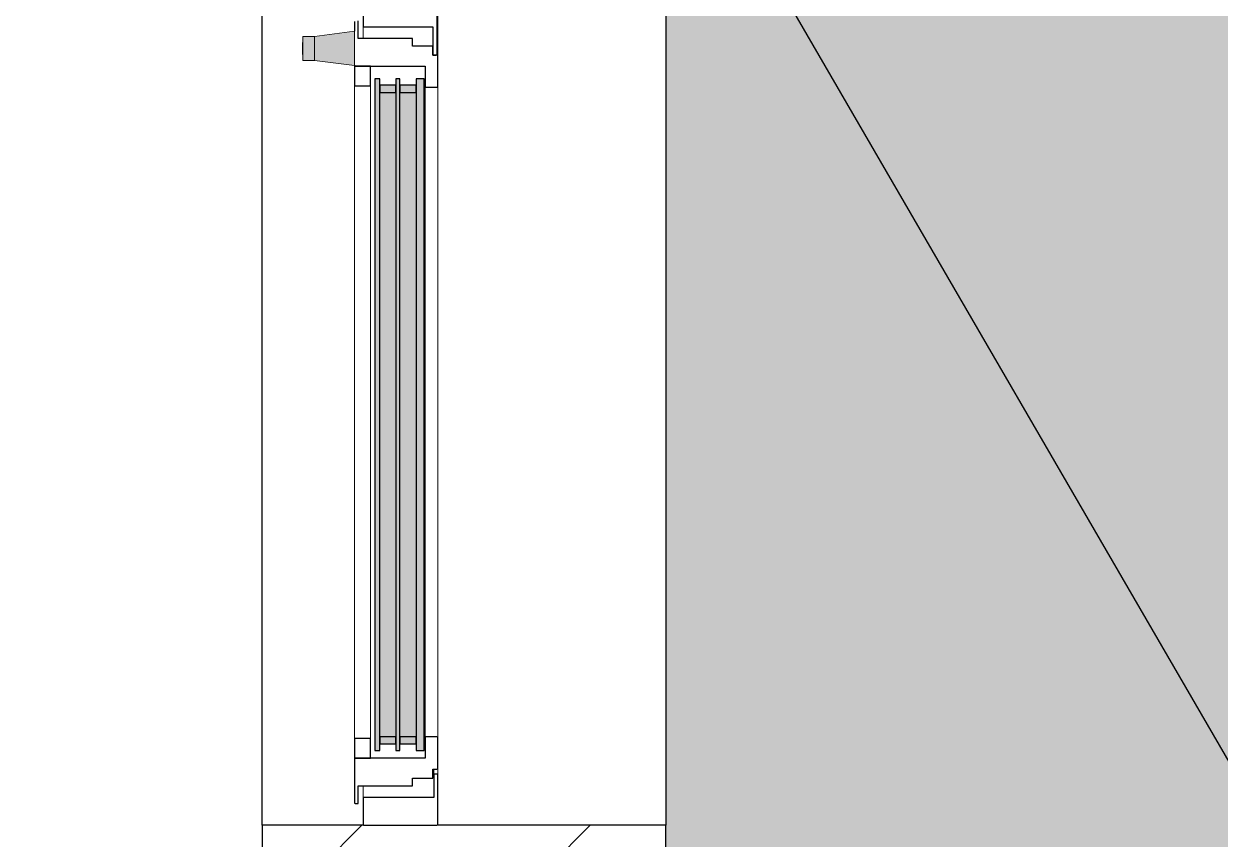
# Model space of a CAD drawing. Header units: millimetres. Extents: x 1680 to 166026, y 35966 to 91121.
# Drawn here: x 96272 to 97458, y 57595 to 58403 of the extents above; entities that cross this region are included whole.
import ezdxf

# ---------------------------------------------------------------- set-up
doc = ezdxf.new("R2010")
doc.units = ezdxf.units.MM
for name, color, linetype, lineweight in [('A-AREA-PATT', 32, 'Continuous', 18), ('A-GLAZ', 151, 'Continuous', 18), ('A-WALL', 255, 'Continuous', 18), ('A-WALL-PATT', 111, 'Continuous', 50)]:
    doc.layers.add(name, color=color, linetype=linetype, lineweight=lineweight)

# ---------------------------------------------------------------- blocks, each defined once
blk = doc.blocks.new('Windows_Opening-Hinge_Strugal_S74RP_Two-Leaf_Fixed-Top_INT - Windows_Opening-Hinge_Strugal_S74RP_Two-Leaf_Fixed-Top_INT-206850-mebel yerləşmə planı')
at = {"layer": 'A-GLAZ'}
h = blk.add_hatch(color=256, dxfattribs=at)
h.paths.add_polyline_path([(726, -83.5), (60, -83.5), (60, -88.5), (726, -88.5)], flags=0)
h.paths.add_polyline_path([(726, -67.5), (726, -63.5), (60, -63.5), (60, -67.5), (701.6, -67.5)], flags=0)
h.paths.add_polyline_path([(726, -39.5), (60, -39.5), (60, -47.5), (726, -47.5)], flags=0)
h = blk.add_hatch(color=256, dxfattribs=at)
h.paths.add_polyline_path([(719.5, -83.5), (719.5, -67.5), (712.5, -67.5), (712.5, -83.5)], flags=0)
h.paths.add_polyline_path([(719.5, -63.5), (719.5, -47.5), (712.5, -47.5), (712.5, -63.5)], flags=0)
h.paths.add_polyline_path([(73.5, -63.5), (73.5, -47.5), (66.5, -47.5), (66.5, -63.5)], flags=0)
h.paths.add_polyline_path([(73.5, -83.5), (73.5, -67.5), (66.5, -67.5), (66.5, -83.5)], flags=0)
for points in [[(712.5, -47.5), (73.5, -47.5), (73.5, -63.5), (712.5, -63.5)], [(712.5, -67.5), (73.5, -67.5), (73.5, -83.5), (712.5, -83.5)], [(47, -108.5), (13, -108.6), (17.5, -143.1), (18.4, -148.2), (41.9, -148.2), (47, -108.5)], [(41.9, -148.2), (18.1, -148.2), (18.4, -159.7), (41.9, -159.7)], [(35.9, -160), (35.9, -159.7), (34.4, -160)]]:
    blk.add_hatch(color=256, dxfattribs=at).paths.add_polyline_path(points, flags=0)
for p, q in [((37.3, -26), (-37.3, -26)), ((713.3, -26), (67.7, -26)), ((750.3, -26), (743.7, -26)), ((744.5, -30), (749.5, -30)), ((68.5, -38.5), (712.5, -38.5)), ((714, -92.5), (67, -92.5)), ((8.5, -100), (20, -100)), ((761, -100), (772.5, -100)), ((13, -108.5), (18.1, -148.2)), ((13, -108.5), (47, -108.5)), ((41.9, -148.2), (47, -108.5)), ((47, -108.5), (48.3, -108.5)), ((66.2, -108.5), (714.8, -108.5)), ((732.7, -108.5), (734.3, -108.5)), ((18.1, -148.2), (18.1, -159.7)), ((41.9, -159.7), (41.9, -148.2)), ((24.2, -159.7), (24.2, -160)), ((24.2, -159.7), (24.2, -160)), ((24.2, -159.7), (24.2, -160)), ((24.8, -160), (24.2, -160)), ((25.6, -160), (24.2, -160)), ((24.2, -160), (25.5, -160)), ((24.8, -159.7), (24.8, -160)), ((25.6, -160), (24.8, -160)), ((25.5, -160), (25.5, -160)), ((35.9, -160), (25.6, -160)), ((35.9, -160), (35.9, -159.7)), ((35.9, -159.7), (35.9, -160))]:
    blk.add_line(p, q, dxfattribs=at)
at = {"layer": 'A-GLAZ', "lineweight": 25}
for p, q in [((35.7, -26.7), (-30.7, -26.7)), ((8.5, -100), (8.5, -31)), ((8.5, -31), (36.5, -31)), ((36.5, -31), (27.7, -31)), ((27.7, -31), (27.7, -51)), ((36.5, -26.8), (36.5, -31)), ((36.5, -31), (36.5, -27.5)), ((67.7, -26), (37.3, -26)), ((68.5, -38.5), (68.5, -26.8)), ((712.5, -26.8), (712.5, -38.5)), ((743.7, -26), (713.3, -26)), ((744.5, -31), (744.5, -26.8)), ((753.3, -31), (744.5, -31)), ((749.5, -26.8), (749.5, -30)), ((749.5, -30), (772.5, -30)), ((799.2, -26), (750.3, -26)), ((753.3, -51), (753.3, -31)), ((772.5, -30), (772.5, -100)), ((800, -99.2), (800, -26.8)), ((47.5, -107.7), (47.5, -38.5)), ((47.5, -38.5), (68.5, -38.5)), ((726, -39.5), (60, -39.5)), ((60, -39.5), (60, -47.5)), ((712.5, -38.5), (733.5, -38.5)), ((726, -47.5), (726, -39.5)), ((733.5, -38.5), (733.5, -107.7)), ((27.7, -51), (20, -51)), ((20, -51), (20, -105)), ((60, -47.5), (726, -47.5)), ((66.5, -47.5), (66.5, -63.5)), ((73.5, -47.5), (66.5, -47.5)), ((73.5, -63.5), (73.5, -47.5)), ((719.5, -47.5), (712.5, -47.5)), ((712.5, -47.5), (712.5, -63.5)), ((719.5, -63.5), (719.5, -47.5)), ((761, -51), (753.3, -51)), ((761, -105), (761, -51)), ((726, -63.5), (60, -63.5)), ((60, -63.5), (60, -67.5)), ((60, -67.5), (726, -67.5)), ((66.5, -63.5), (73.5, -63.5)), ((73.5, -67.5), (66.5, -67.5)), ((66.5, -67.5), (66.5, -83.5)), ((73.5, -83.5), (73.5, -67.5)), ((712.5, -63.5), (719.5, -63.5)), ((712.5, -67.5), (712.5, -83.5)), ((719.5, -67.5), (712.5, -67.5)), ((719.5, -83.5), (719.5, -67.5)), ((726, -67.5), (726, -63.5)), ((47.5, -92.5), (47.5, -107.7)), ((67, -92.5), (47.5, -92.5)), ((726, -83.5), (60, -83.5)), ((60, -83.5), (60, -88.5)), ((60, -88.5), (726, -88.5)), ((66.5, -83.5), (73.5, -83.5)), ((67, -107.7), (67, -92.5)), ((712.5, -83.5), (719.5, -83.5)), ((733.5, -92.5), (714, -92.5)), ((714, -92.5), (714, -107.7)), ((726, -88.5), (726, -83.5)), ((733.5, -107.7), (733.5, -92.5)), ((-20, -100), (8.5, -100)), ((20, -105), (2.5, -105)), ((778.5, -105), (761, -105)), ((772.5, -100), (799.2, -100)), ((778.5, -107.7), (778.5, -105)), ((3.3, -108.5), (13, -108.5)), ((48.3, -108.5), (66.2, -108.5)), ((714.8, -108.5), (732.7, -108.5)), ((734.3, -108.5), (777.7, -108.5))]:
    blk.add_line(p, q, dxfattribs=at)
at = {"layer": 'A-GLAZ', "flags": 128}
for points in [[(41.9, -148.2), (41.3, -148.2), (39.4, -148.2), (36.4, -148.2), (32.3, -148.2), (27.7, -148.2), (23.6, -148.2), (20.6, -148.2), (18.7, -148.2), (18.1, -148.2)], [(41.9, -159.7), (41.6, -159.7), (40.5, -159.7), (38.9, -159.7), (36.8, -159.7), (34.2, -159.7), (31.4, -159.7), (28.6, -159.7), (25.8, -159.7), (23.2, -159.7), (21.1, -159.7), (19.5, -159.7), (18.4, -159.7), (18.1, -159.7)]]:
    blk.add_lwpolyline(points, dxfattribs=at)
at = {"layer": 'A-GLAZ', "lineweight": 25}
for centre, start, end in [((35.7, -27.5), 360, 90), ((37.3, -26.8), 90, 180), ((67.7, -26.8), 0, 90), ((713.3, -26.8), 90, 180), ((743.7, -26.8), 360, 90), ((750.3, -26.8), 90, 183.7376), ((799.2, -26.8), 360, 90), ((799.2, -99.2), 270, 0), ((46.7, -107.7), 270, 0), ((48.3, -107.7), 180, 270), ((66.2, -107.7), 270, 0), ((714.8, -107.7), 180, 270), ((732.7, -107.7), 270, 360), ((734.3, -107.7), 180, 270), ((777.7, -107.7), 270, 360)]:
    blk.add_arc(centre, 0.8, start, end, dxfattribs=at)

msp = doc.modelspace()

# ---------------------------------------------------------------- hatches: boundary and pattern name
at = {"layer": 'A-AREA-PATT'}
h = msp.add_hatch(color=71, dxfattribs=at)
h.paths.add_polyline_path([(96908.5, 57139.1), (100308.5, 57139.1), (100308.5, 57339.1), (100358.5, 57339.1), (100358.5, 58239.1), (100308.5, 58239.1), (100308.5, 59439.1), (99752.7, 59439.1), (99752.7, 61939.1), (96908.5, 61939.1), (96908.5, 57483)], flags=0)
h.paths.add_polyline_path([(97851.5, 57835.4), (97852.1, 57835.4), (97851.6, 57835.8)], flags=0)
h.paths.add_polyline_path([(97852.2, 57851), (97852.8, 57851), (97852.4, 57851.1)], flags=0)
h.paths.add_polyline_path([(97852.3, 57854.2), (97852.9, 57854.2), (97852.5, 57854.6)], flags=0)
h.paths.add_polyline_path([(97941, 58141.4), (97939.9, 58140.9), (97941, 58141.4)], flags=0)
h.paths.add_polyline_path([(97964.7, 58164.5), (97964.7, 58165.1), (97965.8, 58166)], flags=0)
h.paths.add_polyline_path([(97991.1, 58185.1), (97989, 58184.1), (97992.3, 58186.4)], flags=0)
h.paths.add_polyline_path([(97483.8, 57149.2), (97483.8, 57749.2), (97854.2, 57749.2), (97852.9, 57761.8), (97851.8, 57780.6), (97851.1, 57813.1), (97851.4, 57832.1), (97852.8, 57856.4), (97853, 57855.9), (97854.6, 57886.1), (97863.3, 57962.4), (97868.2, 57991.4), (97876.1, 58025), (97889, 58061.6), (97906.1, 58095.4), (97925.4, 58123.7), (97951.5, 58152.9), (97982.8, 58179.5), (98012.3, 58199.2), (98045.9, 58216.3), (98082.1, 58230.2), (98123.2, 58241.3), (98164.2, 58248.4), (98205, 58252.1), (98248.9, 58253), (98269.9, 58252.3), (98302.1, 58249.7), (98334.2, 58245), (98365.7, 58238.1), (98385.5, 58232.5), (98401.3, 58227.3), (98424.6, 58218.3), (98437.4, 58212.5), (98443.3, 58209.7), (98456.1, 58203), (98471.2, 58194.1), (98489.3, 58181.9), (98497.6, 58175.7), (98509.2, 58166.2), (98520.1, 58156.3), (98530, 58146.5), (98545.3, 58129), (98552.9, 58119.3), (98563.8, 58103.7), (98568.5, 58096.2), (98577.3, 58080.4), (98585.8, 58062.3), (98588, 58057.3), (98595.7, 58035.4), (98601.4, 58016), (98605.2, 57999.7), (98610.7, 57970.2), (98615.9, 57931.9), (98619.7, 57896), (98622.7, 57855.7), (98623.8, 57828.7), (98624, 57801.6), (98623.3, 57776.8), (98621.5, 57749.2), (99049.9, 57749.2), (99049.9, 57149.2), (97553.2, 57149.2)], flags=0)
h.paths.add_polyline_path([(98542.4, 57749.2), (98536.2, 57763.6), (98516.4, 57813.2), (98507, 57835.6), (98510.5, 57810.7), (98514.6, 57778.2), (98518.5, 57749.2), (98541.8, 57749.2)], flags=0)
h.paths.add_polyline_path([(97938.9, 57749.2), (97957.7, 57749.2), (97959.4, 57767.8), (97966.3, 57823.9), (97967.4, 57835.1), (97935, 57754.3), (97932.8, 57749.2), (97936.4, 57749.2)], flags=0)
h.paths.add_polyline_path([(98542.7, 57749.2), (98542.7, 57749.2), (98542.2, 57750.3)], flags=0)
at = {"layer": 'A-WALL-PATT', "lineweight": 18}
h = msp.add_hatch(dxfattribs=at)
h.set_pattern_fill('FP_1', color=256, style=0, pattern_type=2)
h.set_pattern_definition([(45, (69924.02, 59888.87), (-113.1371, 113.1371), [])])
h.paths.add_polyline_path([(96908.5, 45899.1), (96908.5, 48649.1), (96508.5, 48649.1), (96508.5, 45899.1)], flags=0)
h.paths.add_polyline_path([(96508.5, 50249.1), (96908.5, 50249.1), (96908.5, 53129.1), (96508.5, 53129.1), (96508.5, 50301.2)], flags=0)
h.paths.add_polyline_path([(96678.5, 54729.1), (96908.5, 54729.1), (96908.5, 57609.1), (96508.5, 57609.1), (96508.5, 54729.1), (96625.7, 54729.1)], flags=0)
h.paths.add_polyline_path([(96608.5, 59209.1), (96908.5, 59209.1), (96908.5, 63539.1), (96508.5, 63539.1), (96508.5, 59209.1)], flags=0)
h.paths.add_polyline_path([(96608.5, 65139.1), (96908.5, 65139.1), (96908.5, 66299.1), (96508.5, 66299.1), (96508.5, 65139.1)], flags=0)

# ---------------------------------------------------------------- linework, layer by layer
at = {"ltscale": 20}
msp.add_line((86434.5, 76695), (110053.6, 35966.4), dxfattribs=at)
at = {"layer": 'A-WALL', "lineweight": 30}
for p, q in [((96508.5, 57609.1), (96508.5, 59209.1)), ((96908.5, 59209.1), (96908.5, 57609.1)), ((96609.3, 57609.1), (96508.5, 57609.1)), ((96508.5, 57609.1), (96508.5, 54729.1)), ((96908.5, 57609.1), (96681.8, 57609.1)), ((96908.5, 57139.1), (96908.5, 57609.1))]:
    msp.add_line(p, q, dxfattribs=at)

# ---------------------------------------------------------------- block references
at = {"layer": 'A-GLAZ', "rotation": 269.9999999999996}
msp.add_blockref('Windows_Opening-Hinge_Strugal_S74RP_Two-Leaf_Fixed-Top_INT - Windows_Opening-Hinge_Strugal_S74RP_Two-Leaf_Fixed-Top_INT-206850-mebel yerləşmə planı', (96708.5, 58409.1), dxfattribs=at)

doc.saveas('drawing.dxf')
